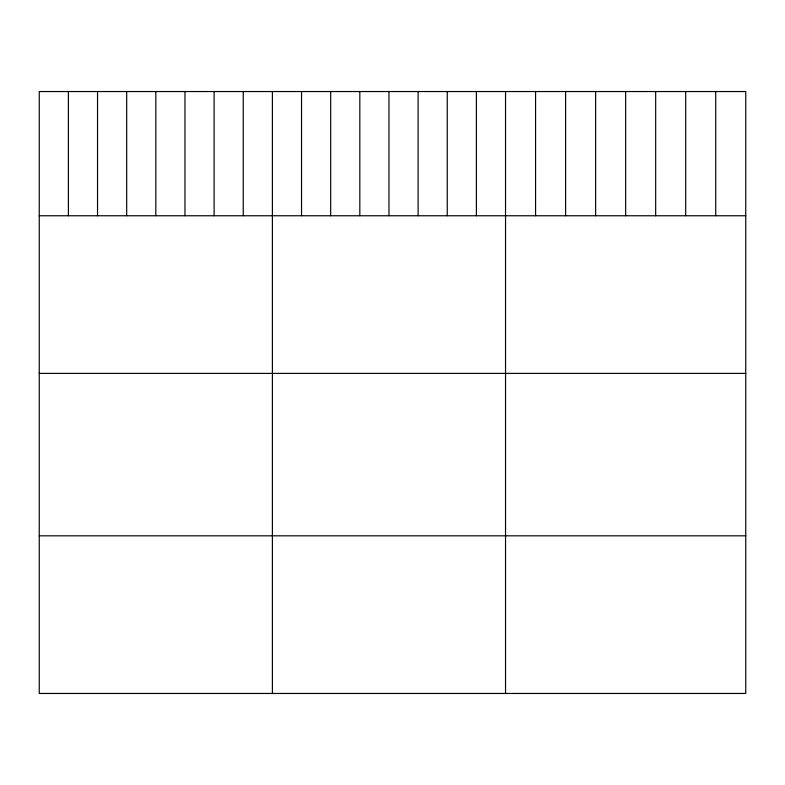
<?xml version="1.0" encoding="UTF-8"?>
<svg xmlns="http://www.w3.org/2000/svg" width="785" height="785" viewBox="0 0 785 785"><rect width="100%" height="100%" fill="white"/><g stroke="black" fill="none" stroke-linecap="round" stroke-linejoin="round"><path stroke-width="1.18" d="M745.75 215.757L745.75 693.459L39.25 693.459L39.25 91.541L745.75 91.541L745.75 215.757L39.25 215.757M39.25 373.395L745.75 373.395M39.25 535.821L745.75 535.821M715.724 91.541L715.724 215.757M685.697 91.541L685.697 215.757M655.671 91.541L655.671 215.757M625.645 91.541L625.645 215.757M595.619 91.541L595.619 215.757M565.592 91.541L565.592 215.757M535.566 91.541L535.566 215.757M505.54 91.541L505.54 693.459M476.397 91.541L476.397 215.757M447.254 91.541L447.254 215.757M418.111 91.541L418.111 215.757M388.967 91.541L388.967 215.757M359.824 91.541L359.824 215.757M330.681 91.541L330.681 215.757M301.538 91.541L301.538 215.757M272.395 91.541L272.395 693.459M243.252 91.541L243.252 215.757M214.109 91.541L214.109 215.757M184.966 91.541L184.966 215.757M155.822 91.541L155.822 215.757M126.679 91.541L126.679 215.757M97.536 91.541L97.536 215.757M68.393 91.541L68.393 215.757"/></g></svg>
